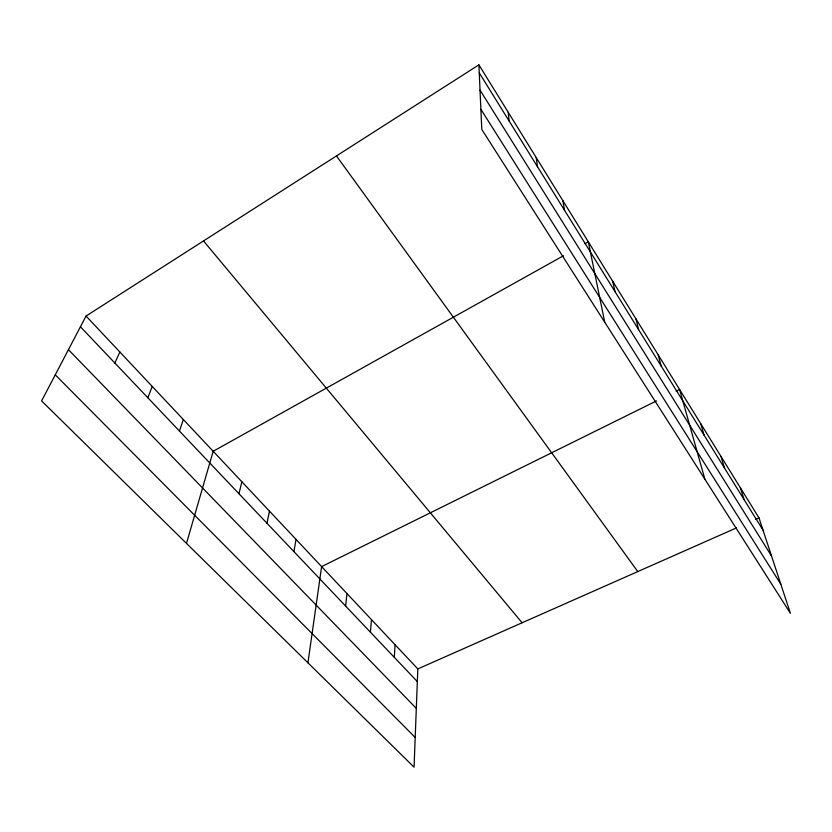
<?xml version="1.0" encoding="UTF-8"?>
<svg xmlns="http://www.w3.org/2000/svg" width="832" height="832" viewBox="0 0 832 832"><rect width="100%" height="100%" fill="white"/><g stroke="black" fill="none" stroke-linecap="round" stroke-linejoin="round"><path stroke-width="1.25" d="M86.05 316.046L417.82 668.918L414.066 767.156L41.6 400.92L86.05 316.046L478.899 64.844L759.002 517.93L790.4 613.298L481.78 129.428L478.899 64.844M394.295 657.332L395.065 644.717M370.396 632.164L371.478 619.622M345.602 606.05L347.006 593.611M307.934 662.792L321.62 566.602L656.521 400.899M293.914 551.606L296.036 539.386M266.958 523.214L269.474 511.139M238.94 493.709L241.883 481.79M186.493 543.39L213.19 451.277L563.462 255.757M179.442 431.049L183.331 419.526M147.826 397.748L152.246 386.464M114.847 363.022L119.85 351.998M584.948 243.766L588.338 241.873L604.729 322.182M676.125 391.196L679.588 389.48L704.902 479.253M417.82 668.918L736.497 527.894M755.446 519.501L759.002 517.93M55.266 374.826L415.199 737.454M68.442 349.669L416.312 708.396M80.434 326.768L417.331 681.595M203.507 240.937L522.101 622.762M336.461 155.927L637.78 571.574M480.886 109.304L780.832 584.241M480.033 90.137L771.534 556.005M479.263 72.873L763.006 530.119M740.345 487.76L744.182 499.782M720.928 456.342L724.578 468.187M700.69 423.613L704.132 435.24M658.226 354.931L661.19 366.049M635.939 318.874L638.633 329.69M612.664 281.226L615.056 291.71M562.879 200.699L564.574 210.361M536.214 157.56L537.514 166.743M508.258 112.33L509.101 120.973"/></g></svg>
